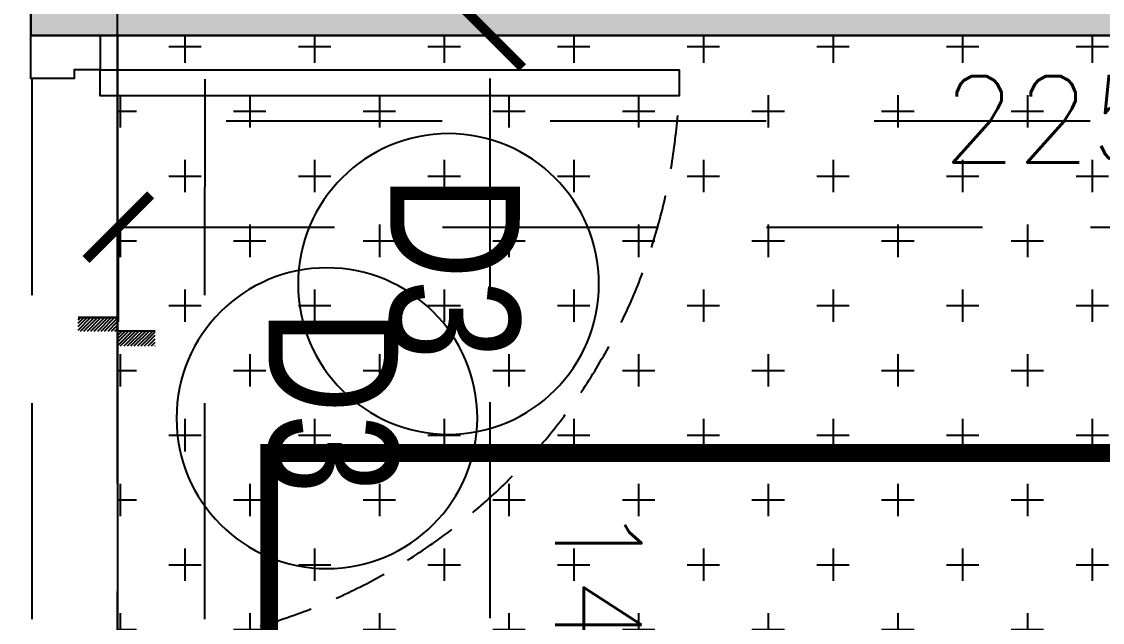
# Model space of a CAD drawing. Header units: millimetres. Extents: x -414464 to 1686, y -90036 to 108605.
# Drawn here: x -107352 to -106101, y -57985 to -57289 of the extents above; entities that cross this region are included whole.
import ezdxf
from ezdxf.enums import TextEntityAlignment as Align

# ---------------------------------------------------------------- set-up
doc = ezdxf.new("R2010")
doc.units = ezdxf.units.MM
doc.header["$LTSCALE"] = 1000
doc.header["$MEASUREMENT"] = 0
for name, pattern in [('$1$AUDIT_D_120904163729-0', [0]), ('$36$HIDDEN', [0.375, 0.25, -0.125]), ('3BHK-A$1$$1$HIDDEN', [0.375, 0.25, -0.125]), ('3BHK-A$1$AUDIT_D_120904163729-0', [0]), ('AUDIT_D_120904163729-0', [0]), ('T8(T9 IS SIMILAR) - DIMENSION & TEXTING$1$AUDIT_D_120904163729-0', [0]), ('T8(T9 IS SIMILAR) - DIMENSION & TEXTING$1$HIDDEN', [0.375, 0.25, -0.125]), ('T8(T9 IS SIMILAR)$1$$0$HIDDEN', [0.375, 0.25, -0.125]), ('T8_REFUGE COLUMNS$1$CENTER2', [1.125, 0.75, -0.125, 0.125, -0.125])]:
    doc.linetypes.add(name, pattern=pattern)
doc.layers.get('0').update_dxf_attribs({"linetype": 'AUDIT_D_120904163729-0'})
for name, color, linetype in [('$0$A-HATCH -160', 251, '$1$AUDIT_D_120904163729-0'), ('$21$A-DIMENSIONS', 2, '$36$HIDDEN'), ('3BHK-A$1$$0$A-DOOR-FULL', 2, 'Continuous'), ('3BHK-A$1$$0$a-window-no', 125, 'Continuous'), ('3BHK-A$1$A-HATCH -160', 251, '3BHK-A$1$AUDIT_D_120904163729-0'), ('3BHK-A$1$a-tile drop', 3, 'Continuous'), ('3BHK-A$1$A-TOI SUNK 50MM', 8, 'Continuous'), ('3BHK-A$1$APT PLANS-typ$0$TILEDROP', 3, 'Continuous'), ('a-rcc', 3, 'Continuous'), ('T8(T9 IS SIMILAR) - DIMENSION & TEXTING$1$A-DIMENSIONS', 2, 'T8(T9 IS SIMILAR) - DIMENSION & TEXTING$1$HIDDEN'), ('T8(T9 IS SIMILAR) - DIMENSION & TEXTING$1$A-PLUMBING', 7, 'T8(T9 IS SIMILAR) - DIMENSION & TEXTING$1$AUDIT_D_120904163729-0'), ('T8(T9 IS SIMILAR) - DIMENSION & TEXTING$1$a-window-no', 125, 'Continuous'), ('T8(T9 IS SIMILAR) - DIMENSION & TEXTING$1$U-TI-WS', 5, 'Continuous'), ('T8(T9 IS SIMILAR)$1$$6$a-beam 2', 50, 'Continuous'), ('T8(T9 IS SIMILAR)$1$S-BEAM', 20, 'T8(T9 IS SIMILAR)$1$$0$HIDDEN'), ('T8_REFUGE COLUMNS$1$A-CENTERLINE', 193, 'T8_REFUGE COLUMNS$1$CENTER2'), ('T8_TYPICAL COLUMNS$1$A-RCC COLS', 3, 'Continuous')]:
    doc.layers.add(name, color=color, linetype=linetype)
doc.layers.add('3BHK-A$1$$1$A-WALL- 160', color=6, linetype='Continuous', lineweight=30)
doc.layers.add('T8(T9 IS SIMILAR)$1$D&W', color=8, linetype='Continuous', lineweight=25)
doc.styles.add('3BHK-A$1$$0$LODHA STANDERD', font='sanss___.ttf')
doc.styles.add('T8(T9 IS SIMILAR) - DIMENSION & TEXTING$1$LODHA STANDERD', font='sanss___.ttf')
doc.styles.add('T8(T9 IS SIMILAR) - DIMENSION & TEXTING$1$Romans 1', font='romans.shx', dxfattribs={"height": 100})
doc.dimstyles.new('T8(T9 IS SIMILAR) - DIMENSION & TEXTING$1$ALPINE S', dxfattribs={"dimscale": 0, "dimtxt": 100, "dimasz": 75, "dimexe": 0, "dimexo": 0, "dimgap": 75, "dimtad": 1, "dimdec": 0, "dimzin": 0, "dimdsep": 46, "dimtxsty": 'T8(T9 IS SIMILAR) - DIMENSION & TEXTING$1$Romans 1', "dimblk": 'T8(T9 IS SIMILAR) - DIMENSION & TEXTING$1$_ArchTick', "dimcen": 0.09, "dimclrd": 256, "dimclre": 256, "dimclrt": 7, "dimadec": 0, "dimazin": 0, "dimtfac": 1, "dimtdec": 0, "dimtofl": 0, "dimtmove": 1, "dimatfit": 0, "dimldrblk": 'T8(T9 IS SIMILAR) - DIMENSION & TEXTING$1$_Open90', "dimfxl": 1, "dimtolj": 1, "dimtzin": 0, "dimarcsym": 0})

# ---------------------------------------------------------------- blocks, each defined once
blk = doc.blocks.new('T8_REFUGE COLUMNS')
at = {"layer": 'T8_REFUGE COLUMNS$1$A-CENTERLINE'}
blk.add_line((1229551.2, -5714049.9), (1182156.9, -5714049.9), dxfattribs=at)
blk = doc.blocks.new('T8_TYPICAL COLUMNS')
at = {"layer": 'T8_TYPICAL COLUMNS$1$A-RCC COLS', "linetype": 'ByBlock'}
blk.add_blockref('T8_REFUGE COLUMNS', (0, 0), dxfattribs=at)
blk = doc.blocks.new('*U2754')
for points in [[(0, 0), (0, 1025), (30, 1025), (30, 0)], [(-40, 0), (0, 0), (0, -30), (10, -30), (10, -80), (-40, -80)], [(1065, 0), (1025, 0), (1025, -30), (1015, -30), (1015, -80), (1065, -80)]]:
    blk.add_lwpolyline(points, close=True)
at = {"color": 0, "linetype": 'ByBlock', "ltscale": 0.25}
blk.add_arc((-1.5, -0.6), 1026.5, 0.0347, 87.627, dxfattribs=at)
blk = doc.blocks.new('*U2755')
for points in [[(0, 0), (0, 670), (30, 670), (30, 0)], [(-40, 0), (0, 0), (0, -30), (10, -30), (10, -80), (-40, -80)], [(710, 0), (670, 0), (670, -30), (660, -30), (660, -80), (710, -80)]]:
    blk.add_lwpolyline(points, close=True)
at = {"color": 0, "linetype": 'ByBlock', "ltscale": 0.25}
blk.add_arc((-1, -0.4), 671, 0.0347, 87.627, dxfattribs=at)
blk = doc.blocks.new('3BHK-A$1$$0$WINDOW TAG')
at = {"layer": '3BHK-A$1$$0$a-window-no'}
blk.add_circle((0, 0), 174.1, dxfattribs=at)
at = {"layer": '3BHK-A$1$$0$a-window-no', "style": '3BHK-A$1$$0$LODHA STANDERD'}
blk.add_attdef('WINDOW', text='', height=150, dxfattribs=at).set_placement((11.3, 2.8), align=Align.MIDDLE_CENTER)
blk = doc.blocks.new('3BHK-A$1$TILE DROP -x')
at = {"layer": '3BHK-A$1$APT PLANS-typ$0$TILEDROP'}
h = blk.add_hatch(dxfattribs=at)
h.set_pattern_fill('ACET-2D-ANSI31', color=8, scale=90, angle=90, style=0)
h.set_pattern_definition([(135, (-851695.914, 5365039.183), (-7.954951288, -7.954951288), [])])
h.paths.add_polyline_path([(-58323.9, -19205.9), (-58323.9, -19023.7), (-58261.5, -19023.7), (-58261.5, -19205.9)])
edge = h.paths.add_edge_path()
edge.add_line((-58323.9, -19381.2), (-58393.7, -19381.2))
edge.add_line((-58323.9, -19205.9), (-58323.9, -19381.2))
edge.add_line((-58393.1, -19205.9), (-58323.9, -19205.9))
edge.add_line((-58393.1, -19381.2), (-58393.1, -19205.9))
at = {"layer": '3BHK-A$1$APT PLANS-typ$0$TILEDROP', "color": 1}
blk.add_line((-58153.9, -19205.9), (-58434, -19205.9), dxfattribs=at)
at = {"layer": '3BHK-A$1$APT PLANS-typ$0$TILEDROP', "color": 20, "const_width": 10}
for points in [[(-58261.5, -19205.9), (-58261.5, -19023.7)], [(-58323.9, -19381.2), (-58323.9, -19205.9)], [(-58323.9, -19205.9), (-58261.5, -19205.9)]]:
    blk.add_lwpolyline(points, dxfattribs=at)
blk = doc.blocks.new('3BHK-A')
at = {"layer": '3BHK-A$1$A-HATCH -160', "linetype": 'ByBlock'}
h = blk.add_hatch(dxfattribs=at)
h.set_pattern_fill('ZIGZAG', color=256, scale=250)
h.set_pattern_definition([(9e-15, (1e-08, 0), (31.25, 31.25), [31.25, -31.25]), (90, (31.25, 0), (-31.25, 31.25), [31.25, -31.25])])
h.paths.add_polyline_path([(1185182.8, -5714749.5), (1186532.7, -5714749.5), (1186532.7, -5714149.5), (1186632.7, -5714149.5), (1186632.7, -5714749.5), (1188712.7, -5714749.5), (1188712.7, -5714049.5), (1189032.5, -5714049.5), (1189032.5, -5714149.5), (1188812.7, -5714149.5), (1188812.7, -5715449.5), (1189032.5, -5715449.5), (1189032.5, -5715549.5), (1188712.7, -5715549.5), (1188712.7, -5714849.5), (1186632.7, -5714849.5), (1186632.7, -5715664.5), (1186532.7, -5715664.5), (1186532.7, -5714849.5), (1185182.8, -5714849.5)])
h.paths.add_polyline_path([(1185182.8, -5713249.5), (1185782.7, -5713249.5), (1185782.7, -5713149.5), (1185182.8, -5713149.5)])
h.paths.add_polyline_path([(1186532.7, -5710699.5), (1186632.7, -5710699.5), (1186632.7, -5713249.5), (1186532.7, -5713249.5)])
h.paths.add_polyline_path([(1186532.7, -5717399.5), (1186632.7, -5717399.5), (1186632.7, -5716414.5), (1186532.7, -5716414.5)])
h.paths.add_polyline_path([(1194902.2, -5715375), (1194082.3, -5715375), (1194082.3, -5715475), (1194902.2, -5715475)])
h.paths.add_polyline_path([(1195782.2, -5715375), (1196682.2, -5715375), (1196682.2, -5715475), (1195782.2, -5715475)])
h.paths.add_polyline_path([(1194132.5, -5714149.9), (1196532.4, -5714149.9), (1196532.4, -5714049.9), (1194132.5, -5714049.9)])
h.paths.add_polyline_path([(1197432.4, -5711800.2), (1197532.4, -5711800.2), (1197532.4, -5714149.9), (1197432.4, -5714149.9)])
h.paths.add_polyline_path([(1198282.4, -5714149.9), (1198958.7, -5714149.9), (1198958.7, -5714049.9), (1198282.4, -5714049.9)])
h.paths.add_polyline_path([(1196871.9, -5720208.6), (1196082.2, -5720209.7), (1196082.3, -5720109.7), (1196082.2, -5720109.7), (1196182.2, -5720109.7), (1196871.9, -5720108.6)])
h.paths.add_polyline_path([(1193397.2, -5709939.9), (1193882.3, -5709939.6), (1193882.3, -5710040.1), (1193397.3, -5710040.1)])
h.paths.add_polyline_path([(1186632.7, -5708554.7), (1187192.3, -5708554.8), (1187192.3, -5708654.7), (1186632.7, -5708654.7)])
h.paths.add_polyline_path([(1194182.3, -5715724), (1194082.3, -5715724), (1194082.3, -5715474), (1194182.3, -5715474)])
at = {"layer": '3BHK-A$1$A-TOI SUNK 50MM'}
h = blk.add_hatch(dxfattribs=at)
h.set_pattern_fill('CROSS', color=256, scale=300, style=0)
h.set_pattern_definition([(9e-15, (-0.65, 1286.84), (75, 75), [37.5, -112.5]), (90, (18.1, 1268.09), (-75, 75), [37.5, -112.5])])
h.paths.add_polyline_path([(1197532.4, -5711799.2), (1198958.7, -5711799.2), (1198958.7, -5714049.9), (1197532.4, -5714049.9)])
at = {"layer": '3BHK-A$1$$1$A-WALL- 160', "linetype": 'ByBlock'}
for p, q in [((1197532.4, -5714149.9, 0), (1197532.4, -5711800.2, 0)), ((1197432.4, -5714149.9, 0), (1197532.4, -5714149.9, 0))]:
    blk.add_line(p, q, dxfattribs=at)
at = {"layer": '3BHK-A$1$A-TOI SUNK 50MM'}
blk.add_line((1197532.4, -5714049.9, 0), (1198282.4, -5714049.9, 0), dxfattribs=at)
at = {"layer": '3BHK-A$1$$0$A-DOOR-FULL', "linetype": '3BHK-A$1$$1$HIDDEN'}
blk.add_blockref('*U2755', (1197572.4, -5714069.9, 0), dxfattribs=at)
at = {"layer": '3BHK-A$1$$0$A-DOOR-FULL', "linetype": '3BHK-A$1$$1$HIDDEN', "rotation": 90}
blk.add_blockref('*U2754', (1199127.4, -5715214.9, -0.5), dxfattribs=at)
at = {"layer": '3BHK-A$1$$0$a-window-no'}
ref = blk.add_blockref('3BHK-A$1$$0$WINDOW TAG', (1197820.3, -5713666.7, 0), dxfattribs=dict(at, xscale=-1))
ref.add_attrib('WINDOW', 'D3', dxfattribs={"height": 150, "style": '3BHK-A$1$$0$LODHA STANDERD', "width": 0.8}).set_placement((1197800.9, -5713659.1, 0), align=Align.MIDDLE_CENTER)
at = {"layer": '3BHK-A$1$a-tile drop', "xscale": 0.25, "yscale": 0.25, "zscale": 0.25, "rotation": 180}
blk.add_blockref('3BHK-A$1$TILE DROP -x', (1183293.8, -5718851.3, 0), dxfattribs=at)
blk = doc.blocks.new('T8(T9 IS SIMILAR) - DIMENSION & TEXTING$1$_ArchTick')
at = {"color": 0, "linetype": 'ByBlock', "const_width": 0.15}
blk.add_lwpolyline([(-0.5, -0.5), (0.5, 0.5)], dxfattribs=at)
blk = doc.blocks.new('*D1411')
at = {"layer": 'T8(T9 IS SIMILAR) - DIMENSION & TEXTING$1$A-DIMENSIONS', "linetype": 'T8(T9 IS SIMILAR) - DIMENSION & TEXTING$1$HIDDEN', "lineweight": -2, "transparency": 16777216}
for p, q in [((1197864, -5711799.1), (1197754.5, -5711799.1)), ((1197864, -5714048.8), (1197754.5, -5714048.8))]:
    blk.add_line(p, q, dxfattribs=at)
at = {"layer": 'T8(T9 IS SIMILAR) - DIMENSION & TEXTING$1$A-DIMENSIONS', "lineweight": -2, "transparency": 16777216}
blk.add_line((1197754.5, -5714048.8), (1197754.5, -5711799.1), dxfattribs=at)
at = {"layer": 'T8(T9 IS SIMILAR) - DIMENSION & TEXTING$1$A-DIMENSIONS', "linetype": 'ByBlock', "lineweight": -2, "transparency": 16777216, "xscale": 75, "yscale": 75, "zscale": 75}
for p, rotation in [((1197754.5, -5711799.1), 90), ((1197754.5, -5714048.8), 270)]:
    blk.add_blockref('T8(T9 IS SIMILAR) - DIMENSION & TEXTING$1$_ArchTick', p, dxfattribs=dict(at, rotation=rotation))
at = {"layer": 'T8(T9 IS SIMILAR) - DIMENSION & TEXTING$1$A-DIMENSIONS', "color": 7, "linetype": 'ByBlock', "transparency": 16777216, "insert": (1197629.5, -5712924), "char_height": 100, "attachment_point": 5, "rotation": 90, "style": 'T8(T9 IS SIMILAR) - DIMENSION & TEXTING$1$Romans 1'}
blk.add_mtext('\\A1;2250', dxfattribs=at)
blk = doc.blocks.new('T8(T9 IS SIMILAR) - DIMENSION & TEXTING$1$_Open90')
at = {"color": 0, "linetype": 'ByBlock', "lineweight": -2}
for p, q in [((-0.5, 0.5), (0, 0)), ((0, 0), (-1, 0)), ((0, 0), (-0.5, -0.5))]:
    blk.add_line(p, q, dxfattribs=at)
blk = doc.blocks.new('*D1412')
at = {"layer": 'T8(T9 IS SIMILAR) - DIMENSION & TEXTING$1$A-DIMENSIONS', "linetype": 'T8(T9 IS SIMILAR) - DIMENSION & TEXTING$1$HIDDEN', "lineweight": -2, "transparency": 16777216}
for p, q in [((1197532.3, -5713651), (1197532.3, -5713618.4)), ((1198957.3, -5713651), (1198957.3, -5713618.4))]:
    blk.add_line(p, q, dxfattribs=at)
at = {"layer": 'T8(T9 IS SIMILAR) - DIMENSION & TEXTING$1$A-DIMENSIONS', "lineweight": -2, "transparency": 16777216}
blk.add_line((1198957.3, -5713618.4), (1197532.3, -5713618.4), dxfattribs=at)
at = {"layer": 'T8(T9 IS SIMILAR) - DIMENSION & TEXTING$1$A-DIMENSIONS', "linetype": 'ByBlock', "lineweight": -2, "transparency": 16777216, "xscale": 75, "yscale": 75, "zscale": 75, "rotation": 180}
blk.add_blockref('T8(T9 IS SIMILAR) - DIMENSION & TEXTING$1$_ArchTick', (1197532.3, -5713618.4), dxfattribs=at)
at = {"layer": 'T8(T9 IS SIMILAR) - DIMENSION & TEXTING$1$A-DIMENSIONS', "linetype": 'ByBlock', "lineweight": -2, "transparency": 16777216, "xscale": 75, "yscale": 75, "zscale": 75}
blk.add_blockref('T8(T9 IS SIMILAR) - DIMENSION & TEXTING$1$_ArchTick', (1198957.3, -5713618.4), dxfattribs=at)
at = {"layer": 'T8(T9 IS SIMILAR) - DIMENSION & TEXTING$1$A-DIMENSIONS', "color": 7, "linetype": 'ByBlock', "transparency": 16777216, "insert": (1198244.8, -5713493.4), "char_height": 100, "attachment_point": 5, "style": 'T8(T9 IS SIMILAR) - DIMENSION & TEXTING$1$Romans 1'}
blk.add_mtext('\\A1;1425', dxfattribs=at)
blk = doc.blocks.new('T8(T9 IS SIMILAR) - DIMENSION & TEXTING$1$WINDOW TAG')
at = {"layer": 'T8(T9 IS SIMILAR) - DIMENSION & TEXTING$1$a-window-no'}
blk.add_circle((0, 0), 174.1, dxfattribs=at)
at = {"layer": 'T8(T9 IS SIMILAR) - DIMENSION & TEXTING$1$a-window-no', "style": 'T8(T9 IS SIMILAR) - DIMENSION & TEXTING$1$LODHA STANDERD'}
blk.add_attdef('WINDOW', text='', height=150, dxfattribs=at).set_placement((11.3, 2.8), align=Align.MIDDLE_CENTER)
blk = doc.blocks.new('T8(T9 IS SIMILAR) - DIMENSION & TEXTING$1$A$C77D62699')
at = {"layer": 'T8(T9 IS SIMILAR) - DIMENSION & TEXTING$1$U-TI-WS', "lineweight": 40, "ltscale": 0.01, "const_width": 20.5, "elevation": 1.8}
blk.add_lwpolyline([(-9703.4, 2295.9), (-9703.4, 2436.5), (-9436.3, 2436.5), (-9436.3, -0.2), (-8488.4, -0.2)], dxfattribs=at)
blk = doc.blocks.new('T8(T9 IS SIMILAR) - DIMENSION & TEXTING')
at = {"layer": 'T8(T9 IS SIMILAR) - DIMENSION & TEXTING$1$A-PLUMBING', "linetype": 'ByBlock'}
blk.add_blockref('T8(T9 IS SIMILAR) - DIMENSION & TEXTING$1$A$C77D62699', (1207452.3, -5713874), dxfattribs=at)
at = {"layer": 'T8(T9 IS SIMILAR) - DIMENSION & TEXTING$1$a-window-no'}
ref = blk.add_blockref('T8(T9 IS SIMILAR) - DIMENSION & TEXTING$1$WINDOW TAG', (1197975.7, -5713807.4, 0), dxfattribs=dict(at, xscale=-1))
ref.add_attrib('WINDOW', 'D3', dxfattribs={"height": 150, "style": 'T8(T9 IS SIMILAR) - DIMENSION & TEXTING$1$LODHA STANDERD', "width": 0.8}).set_placement((1197956.3, -5713799.9, 0), align=Align.MIDDLE_CENTER)
at = {"layer": 'T8(T9 IS SIMILAR) - DIMENSION & TEXTING$1$A-DIMENSIONS', "linetype": 'ByBlock'}
for base, p1, p2, angle, picture, middle in [((1197754.5, -5711799.1), (1197864, -5714048.8), (1197864, -5711799.1), 270, '*D1411', (1197629.5, -5712924)), ((1197532.3, -5713618.4), (1198957.3, -5713651), (1197532.3, -5713651), 180, '*D1412', (1198244.8, -5713493.4))]:
    dim = blk.add_linear_dim(base=base, p1=p1, p2=p2, angle=angle, dimstyle='T8(T9 IS SIMILAR) - DIMENSION & TEXTING$1$ALPINE S', override={"dimscale": 1, "dimfxl": 5, "dimarcsym": 1}, dxfattribs=at)
    dim.commit()
    dim.dimension.update_dxf_attribs({"geometry": picture, "text_midpoint": middle})
blk = doc.blocks.new('T8(T9 IS SIMILAR)')
at = {"layer": 'T8(T9 IS SIMILAR)$1$D&W', "linetype": 'ByBlock'}
for name in ['T8_TYPICAL COLUMNS', '3BHK-A']:
    blk.add_blockref(name, (0, 0), dxfattribs=at)
at = {"layer": 'T8(T9 IS SIMILAR)$1$$6$a-beam 2', "linetype": 'ByBlock'}
blk.add_blockref('T8(T9 IS SIMILAR) - DIMENSION & TEXTING', (0, 0), dxfattribs=at)
at = {"layer": 'T8(T9 IS SIMILAR)$1$S-BEAM'}
for p, q in [((1197631.9, -5711798.9, -0.3), (1197631.9, -5713948.5, 0)), ((1198958.3, -5713948.6, 0), (1194131.9, -5713948.2, -0.2)), ((1198958.3, -5714148.6, 0), (1194131.9, -5714148.2, -0.2))]:
    blk.add_line(p, q, dxfattribs=at)
blk = doc.blocks.new('A$C48506478')
at = {"layer": '$21$A-DIMENSIONS', "linetype": 'ByBlock'}
blk.add_blockref('T8(T9 IS SIMILAR)', (-1195542.6, 5727884.6), dxfattribs=at)
at = {"layer": '$0$A-HATCH -160', "linetype": 'ByBlock'}
blk.add_blockref('T8(T9 IS SIMILAR) - DIMENSION & TEXTING', (-1195542.6, 5727884.6), dxfattribs=at)

msp = doc.modelspace()

# ---------------------------------------------------------------- block references
at = {"layer": 'a-rcc', "linetype": 'ByBlock', "rotation": 270}
msp.add_blockref('A$C48506478', (-121076, -55315.3, 0), dxfattribs=at)

doc.saveas('drawing.dxf')
